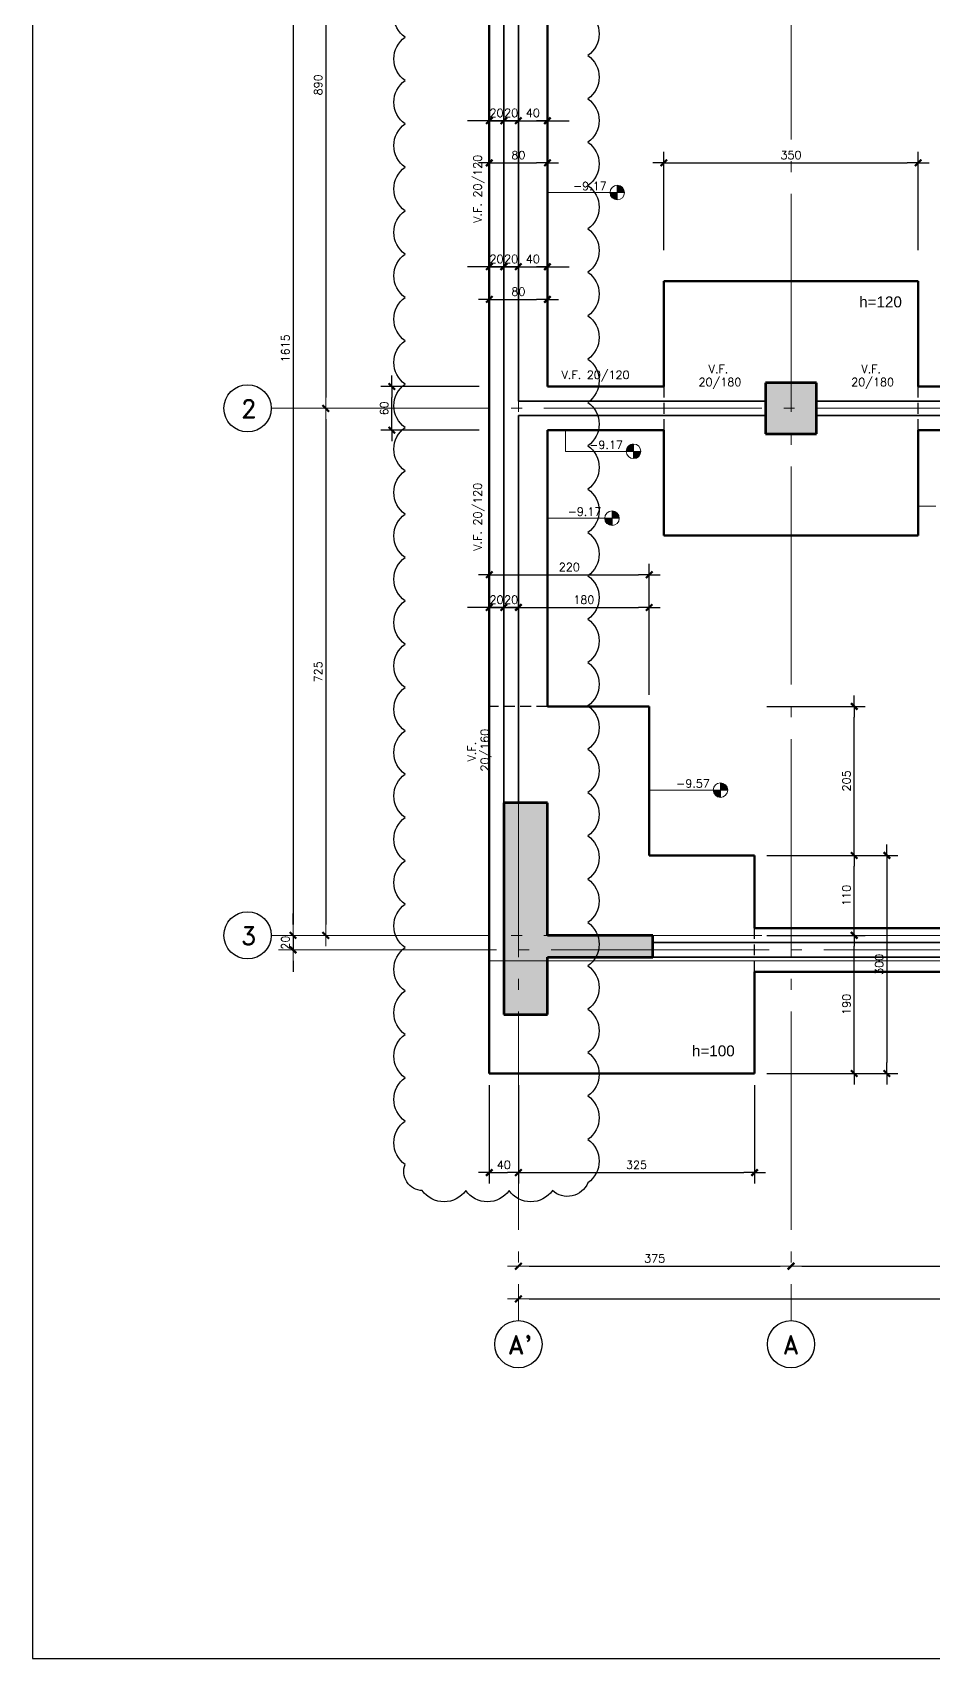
# Model space of a CAD drawing. Extents: x -58 to 5689, y 67 to 4123.
# Drawn here: x -58 to 1180, y 68 to 2305 of the extents above; entities that cross this region are included whole.
import ezdxf

# ---------------------------------------------------------------- set-up
doc = ezdxf.new("R2010")
doc.units = 0
doc.header["$LTSCALE"] = 30
doc.header["$MEASUREMENT"] = 0
doc.linetypes.add('DASHED', pattern=[0.75, 0.5, -0.25])
doc.linetypes.add('EJES', pattern=[12.5, 10, -1, 0.5, -1])
doc.layers.get('0').update_dxf_attribs({"linetype": 'CONTINUOUS'})
for name, color, linetype in [('RLA-FORMATO', 7, 'CONTINUOUS'), ('RLE-COTAS1', 2, 'CONTINUOUS'), ('RLE-REVISION 0', 1, 'CONTINUOUS'), ('RLE-SEGMENTOS1', 2, 'DASHED')]:
    doc.layers.add(name, color=color, linetype=linetype)
for name, color, linetype, lineweight in [('RLE-COTAS', 2, 'CONTINUOUS', 9), ('RLE-EJE', 3, 'CONTINUOUS', 25), ('RLE-EJES', 1, 'EJES', 15), ('RLE-FUNDACION', 210, 'CONTINUOUS', 25), ('RLE-LOSA', 90, 'CONTINUOUS', 15), ('RLE-MURO', 170, 'CONTINUOUS', 25), ('RLE-NIVELES', 3, 'CONTINUOUS', 9), ('RLE-PILAR', 5, 'CONTINUOUS', 25), ('RLE-SOLID', 252, 'CONTINUOUS', 15), ('RLE-TEXTO-1', 9, 'CONTINUOUS', 9), ('RLE-VIGA', 3, 'CONTINUOUS', 15)]:
    doc.layers.add(name, color=color, linetype=linetype, lineweight=lineweight)
doc.styles.add('Arial_3', font='arial.ttf', dxfattribs={"height": 15})
doc.styles.add('ROMAND', font='romand', dxfattribs={"height": 31.5})
doc.styles.add('ROMANS', font='romans.shx', dxfattribs={"height": 11.25})
doc.dimstyles.new('ING-50', dxfattribs={"dimscale": 50, "dimtxt": 0.27, "dimasz": 0.3, "dimexe": 0, "dimexo": 0, "dimgap": 0.1, "dimtad": 1, "dimdec": 1, "dimzin": 12, "dimdsep": 46, "dimtxsty": 'ROMANS', "dimblk": 'TICK1', "dimblk1": 'TICK1', "dimblk2": 'TICK1', "dimcen": 0.09, "dimclrd": 2, "dimclre": 1, "dimclrt": 3, "dimadec": 0, "dimazin": 0, "dimtfac": 1, "dimtdec": 0, "dimtix": 1, "dimtmove": 2, "dimatfit": 3, "dimldrblk": 'TICK1', "dimfxl": 0, "dimfxlon": 1, "dimtolj": 1, "dimtzin": 0, "dimarcsym": 0})

# ---------------------------------------------------------------- blocks, each defined once
blk = doc.blocks.new('TICK1')
at = {"color": 2}
for points in [[(0, 0), (-1, 0)], [(0, 0), (1, 0)]]:
    blk.add_lwpolyline(points, dxfattribs=at)
at = {"color": 2, "const_width": 0.2}
blk.add_lwpolyline([(-0.3, -0.3), (0.3, 0.3)], dxfattribs=at)
blk = doc.blocks.new('*D57')
at = {"layer": 'RLE-COTAS', "color": 2, "lineweight": -2, "transparency": 16777216}
blk.add_line((625.2, 562.8), (3742.7, 562.8), dxfattribs=at)
at = {"layer": 'RLE-COTAS', "color": 2, "lineweight": -2, "transparency": 16777216, "xscale": 15, "yscale": 15, "zscale": 15, "rotation": 180}
blk.add_blockref('TICK1', (610.2, 562.8), dxfattribs=at)
at = {"layer": 'RLE-COTAS', "color": 2, "lineweight": -2, "transparency": 16777216, "xscale": 15, "yscale": 15, "zscale": 15}
blk.add_blockref('TICK1', (3757.7, 562.8), dxfattribs=at)
at = {"layer": 'RLE-COTAS', "color": 3, "transparency": 16777216, "insert": (2183.9, 573.4), "char_height": 11.25, "width": 61.027, "attachment_point": 5, "style": 'ROMANS'}
blk.add_mtext('\\A1;3147.5', dxfattribs=at)
blk = doc.blocks.new('*D59')
at = {"layer": 'RLE-COTAS', "color": 2, "lineweight": -2, "transparency": 16777216}
blk.add_line((300.3, 2662.9), (300.3, 1077.9), dxfattribs=at)
at = {"layer": 'RLE-COTAS', "color": 2, "lineweight": -2, "transparency": 16777216, "xscale": 15, "yscale": 15, "zscale": 15}
for p, rotation in [((300.3, 2677.9), 90), ((300.3, 1062.9), 270)]:
    blk.add_blockref('TICK1', p, dxfattribs=dict(at, rotation=rotation))
at = {"layer": 'RLE-COTAS', "color": 3, "transparency": 16777216, "insert": (289.7, 1870.4), "char_height": 11.25, "width": 44.301, "attachment_point": 5, "rotation": 90, "style": 'ROMANS'}
blk.add_mtext('\\A1;1615', dxfattribs=at)
blk = doc.blocks.new('*D60')
at = {"layer": 'RLE-COTAS', "color": 2, "lineweight": -2, "transparency": 16777216}
for p, q in [((300.3, 1077.9), (300.3, 1092.9)), ((300.3, 1062.9), (300.3, 1042.9)), ((300.3, 1027.9), (300.3, 1012.9))]:
    blk.add_line(p, q, dxfattribs=at)
at = {"layer": 'RLE-COTAS', "color": 2, "lineweight": -2, "transparency": 16777216, "xscale": 15, "yscale": 15, "zscale": 15}
for p, rotation in [((300.3, 1062.9), 270), ((300.3, 1042.9), 90)]:
    blk.add_blockref('TICK1', p, dxfattribs=dict(at, rotation=rotation))
at = {"layer": 'RLE-COTAS', "color": 3, "transparency": 16777216, "insert": (289.7, 1052.9), "char_height": 11.25, "width": 22.151, "attachment_point": 5, "rotation": 90, "style": 'ROMANS'}
blk.add_mtext('\\A1;20', dxfattribs=at)
blk = doc.blocks.new('*D61')
at = {"layer": 'RLE-COTAS', "color": 2, "lineweight": -2, "transparency": 16777216}
blk.add_line((345.3, 2662.9), (345.3, 1802.9), dxfattribs=at)
at = {"layer": 'RLE-COTAS', "color": 2, "lineweight": -2, "transparency": 16777216, "xscale": 15, "yscale": 15, "zscale": 15}
for p, rotation in [((345.3, 2677.9), 90), ((345.3, 1787.9), 270)]:
    blk.add_blockref('TICK1', p, dxfattribs=dict(at, rotation=rotation))
at = {"layer": 'RLE-COTAS', "color": 3, "transparency": 16777216, "insert": (334.7, 2232.9), "char_height": 11.25, "width": 33.226, "attachment_point": 5, "rotation": 90, "style": 'ROMANS'}
blk.add_mtext('\\A1;890', dxfattribs=at)
blk = doc.blocks.new('*D62')
at = {"layer": 'RLE-COTAS', "color": 2, "lineweight": -2, "transparency": 16777216}
blk.add_line((345.3, 1772.9), (345.3, 1077.9), dxfattribs=at)
at = {"layer": 'RLE-COTAS', "color": 2, "lineweight": -2, "transparency": 16777216, "xscale": 15, "yscale": 15, "zscale": 15}
for p, rotation in [((345.3, 1787.9), 90), ((345.3, 1062.9), 270)]:
    blk.add_blockref('TICK1', p, dxfattribs=dict(at, rotation=rotation))
at = {"layer": 'RLE-COTAS', "color": 3, "transparency": 16777216, "insert": (334.7, 1425.4), "char_height": 11.25, "width": 33.226, "attachment_point": 5, "rotation": 90, "style": 'ROMANS'}
blk.add_mtext('\\A1;725', dxfattribs=at)
blk = doc.blocks.new('*D72')
at = {"layer": 'RLE-COTAS', "color": 2, "lineweight": -2, "transparency": 16777216}
blk.add_line((625.2, 607.8), (970.2, 607.8), dxfattribs=at)
at = {"layer": 'RLE-COTAS', "color": 2, "lineweight": -2, "transparency": 16777216, "xscale": 15, "yscale": 15, "zscale": 15, "rotation": 180}
blk.add_blockref('TICK1', (610.2, 607.8), dxfattribs=at)
at = {"layer": 'RLE-COTAS', "color": 2, "lineweight": -2, "transparency": 16777216, "xscale": 15, "yscale": 15, "zscale": 15}
blk.add_blockref('TICK1', (985.2, 607.8), dxfattribs=at)
at = {"layer": 'RLE-COTAS', "color": 3, "transparency": 16777216, "insert": (797.7, 618.4), "char_height": 11.25, "width": 33.226, "attachment_point": 5, "style": 'ROMANS'}
blk.add_mtext('\\A1;375', dxfattribs=at)
blk = doc.blocks.new('*D73')
at = {"layer": 'RLE-COTAS', "color": 2, "lineweight": -2, "transparency": 16777216}
blk.add_line((1000.2, 607.8), (1720.2, 607.8), dxfattribs=at)
at = {"layer": 'RLE-COTAS', "color": 2, "lineweight": -2, "transparency": 16777216, "xscale": 15, "yscale": 15, "zscale": 15, "rotation": 180}
blk.add_blockref('TICK1', (985.2, 607.8), dxfattribs=at)
at = {"layer": 'RLE-COTAS', "color": 2, "lineweight": -2, "transparency": 16777216, "xscale": 15, "yscale": 15, "zscale": 15}
blk.add_blockref('TICK1', (1735.2, 607.8), dxfattribs=at)
at = {"layer": 'RLE-COTAS', "color": 3, "transparency": 16777216, "insert": (1360.2, 618.4), "char_height": 11.25, "width": 33.226, "attachment_point": 5, "style": 'ROMANS'}
blk.add_mtext('\\A1;750', dxfattribs=at)
blk = doc.blocks.new('*D79')
at = {"layer": 'RLE-COTAS1', "color": 1, "lineweight": -2, "transparency": 16777216}
for p, q in [((810.2, 2005.6), (810.2, 2140.6)), ((1160.2, 2005.6), (1160.2, 2140.6))]:
    blk.add_line(p, q, dxfattribs=at)
at = {"layer": 'RLE-COTAS1', "color": 2, "lineweight": -2, "transparency": 16777216}
blk.add_line((825.2, 2125.6), (1145.2, 2125.6), dxfattribs=at)
at = {"layer": 'RLE-COTAS1', "color": 2, "lineweight": -2, "transparency": 16777216, "xscale": 15, "yscale": 15, "zscale": 15, "rotation": 180}
blk.add_blockref('TICK1', (810.2, 2125.6), dxfattribs=at)
at = {"layer": 'RLE-COTAS1', "color": 2, "lineweight": -2, "transparency": 16777216, "xscale": 15, "yscale": 15, "zscale": 15}
blk.add_blockref('TICK1', (1160.2, 2125.6), dxfattribs=at)
at = {"layer": 'RLE-COTAS1', "color": 3, "transparency": 16777216, "insert": (985.2, 2136.3), "char_height": 11.25, "width": 34.61, "attachment_point": 5, "style": 'ROMANS'}
blk.add_mtext('\\A1;350', dxfattribs=at)
blk = doc.blocks.new('*D93')
at = {"layer": 'RLE-COTAS1', "color": 1, "lineweight": -2, "transparency": 16777216}
for p, q in [((590.2, 2238.6), (590.2, 2168.6)), ((610.2, 2238.6), (610.2, 2168.6))]:
    blk.add_line(p, q, dxfattribs=at)
at = {"layer": 'RLE-COTAS1', "color": 2, "lineweight": -2, "transparency": 16777216}
for p, q in [((575.2, 2183.6), (560.2, 2183.6)), ((590.2, 2183.6), (610.2, 2183.6)), ((625.2, 2183.6), (640.2, 2183.6))]:
    blk.add_line(p, q, dxfattribs=at)
at = {"layer": 'RLE-COTAS1', "color": 2, "lineweight": -2, "transparency": 16777216, "xscale": 15, "yscale": 15, "zscale": 15}
blk.add_blockref('TICK1', (590.2, 2183.6), dxfattribs=at)
at = {"layer": 'RLE-COTAS1', "color": 2, "lineweight": -2, "transparency": 16777216, "xscale": 15, "yscale": 15, "zscale": 15, "rotation": 180}
blk.add_blockref('TICK1', (610.2, 2183.6), dxfattribs=at)
at = {"layer": 'RLE-COTAS1', "color": 3, "transparency": 16777216, "insert": (600.2, 2194.3), "char_height": 11.25, "width": 22.151, "attachment_point": 5, "style": 'ROMANS'}
blk.add_mtext('\\A1;20', dxfattribs=at)
blk = doc.blocks.new('*D94')
at = {"layer": 'RLE-COTAS1', "color": 1, "lineweight": -2, "transparency": 16777216}
for p, q in [((610.2, 2238.6), (610.2, 2168.6)), ((650.2, 2238.6), (650.2, 2168.6))]:
    blk.add_line(p, q, dxfattribs=at)
at = {"layer": 'RLE-COTAS1', "color": 2, "lineweight": -2, "transparency": 16777216}
for p, q in [((595.2, 2183.6), (580.2, 2183.6)), ((610.2, 2183.6), (650.2, 2183.6)), ((665.2, 2183.6), (680.2, 2183.6))]:
    blk.add_line(p, q, dxfattribs=at)
at = {"layer": 'RLE-COTAS1', "color": 2, "lineweight": -2, "transparency": 16777216, "xscale": 15, "yscale": 15, "zscale": 15}
blk.add_blockref('TICK1', (610.2, 2183.6), dxfattribs=at)
at = {"layer": 'RLE-COTAS1', "color": 2, "lineweight": -2, "transparency": 16777216, "xscale": 15, "yscale": 15, "zscale": 15, "rotation": 180}
blk.add_blockref('TICK1', (650.2, 2183.6), dxfattribs=at)
at = {"layer": 'RLE-COTAS1', "color": 3, "transparency": 16777216, "insert": (630.2, 2194.3), "char_height": 11.25, "width": 22.151, "attachment_point": 5, "style": 'ROMANS'}
blk.add_mtext('\\A1;40', dxfattribs=at)
blk = doc.blocks.new('*D95')
at = {"layer": 'RLE-COTAS1', "color": 1, "lineweight": -2, "transparency": 16777216}
for p, q in [((570.2, 2180.6), (570.2, 2110.6)), ((650.2, 2180.6), (650.2, 2110.6))]:
    blk.add_line(p, q, dxfattribs=at)
at = {"layer": 'RLE-COTAS1', "color": 2, "lineweight": -2, "transparency": 16777216}
blk.add_line((585.2, 2125.6), (635.2, 2125.6), dxfattribs=at)
at = {"layer": 'RLE-COTAS1', "color": 2, "lineweight": -2, "transparency": 16777216, "xscale": 15, "yscale": 15, "zscale": 15, "rotation": 180}
blk.add_blockref('TICK1', (570.2, 2125.6), dxfattribs=at)
at = {"layer": 'RLE-COTAS1', "color": 2, "lineweight": -2, "transparency": 16777216, "xscale": 15, "yscale": 15, "zscale": 15}
blk.add_blockref('TICK1', (650.2, 2125.6), dxfattribs=at)
at = {"layer": 'RLE-COTAS1', "color": 3, "transparency": 16777216, "insert": (610.2, 2136.3), "char_height": 11.25, "width": 22.151, "attachment_point": 5, "style": 'ROMANS'}
blk.add_mtext('\\A1;80', dxfattribs=at)
blk = doc.blocks.new('*D8')
at = {"layer": 'RLE-COTAS1', "color": 1, "lineweight": -2, "transparency": 16777216}
for p, q in [((570.2, 856.6), (570.2, 721.6)), ((610.2, 856.6), (610.2, 721.6))]:
    blk.add_line(p, q, dxfattribs=at)
at = {"layer": 'RLE-COTAS1', "color": 2, "lineweight": -2, "transparency": 16777216}
blk.add_line((585.2, 736.6), (595.2, 736.6), dxfattribs=at)
at = {"layer": 'RLE-COTAS1', "color": 2, "lineweight": -2, "transparency": 16777216, "xscale": 15, "yscale": 15, "zscale": 15, "rotation": 180}
blk.add_blockref('TICK1', (570.2, 736.6), dxfattribs=at)
at = {"layer": 'RLE-COTAS1', "color": 2, "lineweight": -2, "transparency": 16777216, "xscale": 15, "yscale": 15, "zscale": 15}
blk.add_blockref('TICK1', (610.2, 736.6), dxfattribs=at)
at = {"layer": 'RLE-COTAS1', "color": 3, "transparency": 16777216, "insert": (590.2, 747.2), "char_height": 11.25, "width": 23.074, "attachment_point": 5, "style": 'ROMANS'}
blk.add_mtext('\\A1;40', dxfattribs=at)
blk = doc.blocks.new('*D9')
at = {"layer": 'RLE-COTAS1', "color": 1, "lineweight": -2, "transparency": 16777216}
for p, q in [((610.2, 856.6), (610.2, 721.6)), ((935.2, 856.6), (935.2, 721.6))]:
    blk.add_line(p, q, dxfattribs=at)
at = {"layer": 'RLE-COTAS1', "color": 2, "lineweight": -2, "transparency": 16777216}
blk.add_line((625.2, 736.6), (920.2, 736.6), dxfattribs=at)
at = {"layer": 'RLE-COTAS1', "color": 2, "lineweight": -2, "transparency": 16777216, "xscale": 15, "yscale": 15, "zscale": 15, "rotation": 180}
blk.add_blockref('TICK1', (610.2, 736.6), dxfattribs=at)
at = {"layer": 'RLE-COTAS1', "color": 2, "lineweight": -2, "transparency": 16777216, "xscale": 15, "yscale": 15, "zscale": 15}
blk.add_blockref('TICK1', (935.2, 736.6), dxfattribs=at)
at = {"layer": 'RLE-COTAS1', "color": 3, "transparency": 16777216, "insert": (772.7, 747.2), "char_height": 11.25, "width": 34.61, "attachment_point": 5, "style": 'ROMANS'}
blk.add_mtext('\\A1;325', dxfattribs=at)
blk = doc.blocks.new('*D10')
at = {"layer": 'RLE-COTAS1', "color": 1, "lineweight": -2, "transparency": 16777216}
for p, q in [((952.1, 1062.9), (1087.1, 1062.9)), ((952.1, 872.9), (1087.1, 872.9))]:
    blk.add_line(p, q, dxfattribs=at)
at = {"layer": 'RLE-COTAS1', "color": 2, "lineweight": -2, "transparency": 16777216}
blk.add_line((1072.1, 887.9), (1072.1, 1047.9), dxfattribs=at)
at = {"layer": 'RLE-COTAS1', "color": 2, "lineweight": -2, "transparency": 16777216, "xscale": 15, "yscale": 15, "zscale": 15}
for p, rotation in [((1072.1, 1062.9), 90), ((1072.1, 872.9), 270)]:
    blk.add_blockref('TICK1', p, dxfattribs=dict(at, rotation=rotation))
at = {"layer": 'RLE-COTAS1', "color": 3, "transparency": 16777216, "insert": (1061.5, 967.9), "char_height": 11.25, "width": 34.61, "attachment_point": 5, "rotation": 90, "style": 'ROMANS'}
blk.add_mtext('\\A1;190', dxfattribs=at)
blk = doc.blocks.new('*D11')
at = {"layer": 'RLE-COTAS1', "color": 1, "lineweight": -2, "transparency": 16777216}
for p, q in [((952.1, 1172.9), (1087.1, 1172.9)), ((952.1, 1062.9), (1087.1, 1062.9))]:
    blk.add_line(p, q, dxfattribs=at)
at = {"layer": 'RLE-COTAS1', "color": 2, "lineweight": -2, "transparency": 16777216}
blk.add_line((1072.1, 1077.9), (1072.1, 1157.9), dxfattribs=at)
at = {"layer": 'RLE-COTAS1', "color": 2, "lineweight": -2, "transparency": 16777216, "xscale": 15, "yscale": 15, "zscale": 15}
for p, rotation in [((1072.1, 1172.9), 90), ((1072.1, 1062.9), 270)]:
    blk.add_blockref('TICK1', p, dxfattribs=dict(at, rotation=rotation))
at = {"layer": 'RLE-COTAS1', "color": 3, "transparency": 16777216, "insert": (1061.5, 1117.9), "char_height": 11.25, "width": 34.61, "attachment_point": 5, "rotation": 90, "style": 'ROMANS'}
blk.add_mtext('\\A1;110', dxfattribs=at)
blk = doc.blocks.new('*D12')
at = {"layer": 'RLE-COTAS1', "color": 1, "lineweight": -2, "transparency": 16777216}
for p, q in [((952.1, 1377.9), (1087.1, 1377.9)), ((952.1, 1172.9), (1087.1, 1172.9))]:
    blk.add_line(p, q, dxfattribs=at)
at = {"layer": 'RLE-COTAS1', "color": 2, "lineweight": -2, "transparency": 16777216}
blk.add_line((1072.1, 1187.9), (1072.1, 1362.9), dxfattribs=at)
at = {"layer": 'RLE-COTAS1', "color": 2, "lineweight": -2, "transparency": 16777216, "xscale": 15, "yscale": 15, "zscale": 15}
for p, rotation in [((1072.1, 1377.9), 90), ((1072.1, 1172.9), 270)]:
    blk.add_blockref('TICK1', p, dxfattribs=dict(at, rotation=rotation))
at = {"layer": 'RLE-COTAS1', "color": 3, "transparency": 16777216, "insert": (1061.5, 1275.4), "char_height": 11.25, "width": 34.61, "attachment_point": 5, "rotation": 90, "style": 'ROMANS'}
blk.add_mtext('\\A1;205', dxfattribs=at)
blk = doc.blocks.new('*D13')
at = {"layer": 'RLE-COTAS1', "color": 1, "lineweight": -2, "transparency": 16777216}
for p, q in [((997.1, 1172.9), (1132.1, 1172.9)), ((997.1, 872.9), (1132.1, 872.9))]:
    blk.add_line(p, q, dxfattribs=at)
at = {"layer": 'RLE-COTAS1', "color": 2, "lineweight": -2, "transparency": 16777216}
blk.add_line((1117.1, 1157.9), (1117.1, 887.9), dxfattribs=at)
at = {"layer": 'RLE-COTAS1', "color": 2, "lineweight": -2, "transparency": 16777216, "xscale": 15, "yscale": 15, "zscale": 15}
for p, rotation in [((1117.1, 1172.9), 90), ((1117.1, 872.9), 270)]:
    blk.add_blockref('TICK1', p, dxfattribs=dict(at, rotation=rotation))
at = {"layer": 'RLE-COTAS1', "color": 3, "transparency": 16777216, "insert": (1106.5, 1022.9), "char_height": 11.25, "width": 34.61, "attachment_point": 5, "rotation": 90, "style": 'ROMANS'}
blk.add_mtext('\\A1;300', dxfattribs=at)
blk = doc.blocks.new('*D14')
at = {"layer": 'RLE-COTAS1', "color": 1, "lineweight": -2, "transparency": 16777216}
for p, q in [((610.2, 1634), (610.2, 1499)), ((590.2, 1394), (590.2, 1529))]:
    blk.add_line(p, q, dxfattribs=at)
at = {"layer": 'RLE-COTAS1', "color": 2, "lineweight": -2, "transparency": 16777216}
for p, q in [((575.2, 1514), (560.2, 1514)), ((590.2, 1514), (610.2, 1514)), ((625.2, 1514), (640.2, 1514))]:
    blk.add_line(p, q, dxfattribs=at)
at = {"layer": 'RLE-COTAS1', "color": 2, "lineweight": -2, "transparency": 16777216, "xscale": 15, "yscale": 15, "zscale": 15}
blk.add_blockref('TICK1', (590.2, 1514), dxfattribs=at)
at = {"layer": 'RLE-COTAS1', "color": 2, "lineweight": -2, "transparency": 16777216, "xscale": 15, "yscale": 15, "zscale": 15, "rotation": 180}
blk.add_blockref('TICK1', (610.2, 1514), dxfattribs=at)
at = {"layer": 'RLE-COTAS1', "color": 3, "transparency": 16777216, "insert": (600.2, 1524.6), "char_height": 11.25, "width": 23.074, "attachment_point": 5, "style": 'ROMANS'}
blk.add_mtext('\\A1;20', dxfattribs=at)
blk = doc.blocks.new('*D15')
at = {"layer": 'RLE-COTAS1', "color": 1, "lineweight": -2, "transparency": 16777216}
for p, q in [((610.2, 1634), (610.2, 1499)), ((790.2, 1394), (790.2, 1529))]:
    blk.add_line(p, q, dxfattribs=at)
at = {"layer": 'RLE-COTAS1', "color": 2, "lineweight": -2, "transparency": 16777216}
blk.add_line((625.2, 1514), (775.2, 1514), dxfattribs=at)
at = {"layer": 'RLE-COTAS1', "color": 2, "lineweight": -2, "transparency": 16777216, "xscale": 15, "yscale": 15, "zscale": 15, "rotation": 180}
blk.add_blockref('TICK1', (610.2, 1514), dxfattribs=at)
at = {"layer": 'RLE-COTAS1', "color": 2, "lineweight": -2, "transparency": 16777216, "xscale": 15, "yscale": 15, "zscale": 15}
blk.add_blockref('TICK1', (790.2, 1514), dxfattribs=at)
at = {"layer": 'RLE-COTAS1', "color": 3, "transparency": 16777216, "insert": (700.2, 1524.6), "char_height": 11.25, "width": 34.61, "attachment_point": 5, "style": 'ROMANS'}
blk.add_mtext('\\A1;180', dxfattribs=at)
blk = doc.blocks.new('*D16')
at = {"layer": 'RLE-COTAS1', "color": 1, "lineweight": -2, "transparency": 16777216}
for p, q in [((570.2, 1439), (570.2, 1574)), ((790.2, 1439), (790.2, 1574))]:
    blk.add_line(p, q, dxfattribs=at)
at = {"layer": 'RLE-COTAS1', "color": 2, "lineweight": -2, "transparency": 16777216}
blk.add_line((585.2, 1559), (775.2, 1559), dxfattribs=at)
at = {"layer": 'RLE-COTAS1', "color": 2, "lineweight": -2, "transparency": 16777216, "xscale": 15, "yscale": 15, "zscale": 15, "rotation": 180}
blk.add_blockref('TICK1', (570.2, 1559), dxfattribs=at)
at = {"layer": 'RLE-COTAS1', "color": 2, "lineweight": -2, "transparency": 16777216, "xscale": 15, "yscale": 15, "zscale": 15}
blk.add_blockref('TICK1', (790.2, 1559), dxfattribs=at)
at = {"layer": 'RLE-COTAS1', "color": 3, "transparency": 16777216, "insert": (680.2, 1569.6), "char_height": 11.25, "width": 34.61, "attachment_point": 5, "style": 'ROMANS'}
blk.add_mtext('\\A1;220', dxfattribs=at)
blk = doc.blocks.new('*D17')
at = {"layer": 'RLE-COTAS1', "color": 1, "lineweight": -2, "transparency": 16777216}
for p, q in [((556.2, 1817.9), (421.2, 1817.9)), ((556.2, 1757.9), (421.2, 1757.9))]:
    blk.add_line(p, q, dxfattribs=at)
at = {"layer": 'RLE-COTAS1', "color": 2, "lineweight": -2, "transparency": 16777216}
blk.add_line((436.2, 1772.9), (436.2, 1802.9), dxfattribs=at)
at = {"layer": 'RLE-COTAS1', "color": 2, "lineweight": -2, "transparency": 16777216, "xscale": 15, "yscale": 15, "zscale": 15}
for p, rotation in [((436.2, 1817.9), 90), ((436.2, 1757.9), 270)]:
    blk.add_blockref('TICK1', p, dxfattribs=dict(at, rotation=rotation))
at = {"layer": 'RLE-COTAS1', "color": 3, "transparency": 16777216, "insert": (425.6, 1787.9), "char_height": 11.25, "width": 23.074, "attachment_point": 5, "rotation": 90, "style": 'ROMANS'}
blk.add_mtext('\\A1;60', dxfattribs=at)
blk = doc.blocks.new('*D44')
at = {"layer": 'RLE-COTAS1', "color": 1, "lineweight": -2, "transparency": 16777216}
for p, q in [((590.2, 2102.8), (590.2, 1967.8)), ((610.2, 2102.8), (610.2, 1967.8))]:
    blk.add_line(p, q, dxfattribs=at)
at = {"layer": 'RLE-COTAS1', "color": 2, "lineweight": -2, "transparency": 16777216}
for p, q in [((575.2, 1982.8), (560.2, 1982.8)), ((590.2, 1982.8), (610.2, 1982.8)), ((625.2, 1982.8), (640.2, 1982.8))]:
    blk.add_line(p, q, dxfattribs=at)
at = {"layer": 'RLE-COTAS1', "color": 2, "lineweight": -2, "transparency": 16777216, "xscale": 15, "yscale": 15, "zscale": 15}
blk.add_blockref('TICK1', (590.2, 1982.8), dxfattribs=at)
at = {"layer": 'RLE-COTAS1', "color": 2, "lineweight": -2, "transparency": 16777216, "xscale": 15, "yscale": 15, "zscale": 15, "rotation": 180}
blk.add_blockref('TICK1', (610.2, 1982.8), dxfattribs=at)
at = {"layer": 'RLE-COTAS1', "color": 3, "transparency": 16777216, "insert": (600.2, 1993.4), "char_height": 11.25, "width": 23.074, "attachment_point": 5, "style": 'ROMANS'}
blk.add_mtext('\\A1;20', dxfattribs=at)
blk = doc.blocks.new('*D45')
at = {"layer": 'RLE-COTAS1', "color": 1, "lineweight": -2, "transparency": 16777216}
for p, q in [((610.2, 2102.8), (610.2, 1967.8)), ((650.2, 1862.8), (650.2, 1997.8))]:
    blk.add_line(p, q, dxfattribs=at)
at = {"layer": 'RLE-COTAS1', "color": 2, "lineweight": -2, "transparency": 16777216}
for p, q in [((595.2, 1982.8), (580.2, 1982.8)), ((610.2, 1982.8), (650.2, 1982.8)), ((665.2, 1982.8), (680.2, 1982.8))]:
    blk.add_line(p, q, dxfattribs=at)
at = {"layer": 'RLE-COTAS1', "color": 2, "lineweight": -2, "transparency": 16777216, "xscale": 15, "yscale": 15, "zscale": 15}
blk.add_blockref('TICK1', (610.2, 1982.8), dxfattribs=at)
at = {"layer": 'RLE-COTAS1', "color": 2, "lineweight": -2, "transparency": 16777216, "xscale": 15, "yscale": 15, "zscale": 15, "rotation": 180}
blk.add_blockref('TICK1', (650.2, 1982.8), dxfattribs=at)
at = {"layer": 'RLE-COTAS1', "color": 3, "transparency": 16777216, "insert": (630.2, 1993.4), "char_height": 11.25, "width": 23.074, "attachment_point": 5, "style": 'ROMANS'}
blk.add_mtext('\\A1;40', dxfattribs=at)
blk = doc.blocks.new('*D46')
at = {"layer": 'RLE-COTAS1', "color": 1, "lineweight": -2, "transparency": 16777216}
for p, q in [((570.2, 2057.8), (570.2, 1922.8)), ((650.2, 2057.8), (650.2, 1922.8))]:
    blk.add_line(p, q, dxfattribs=at)
at = {"layer": 'RLE-COTAS1', "color": 2, "lineweight": -2, "transparency": 16777216}
blk.add_line((585.2, 1937.8), (635.2, 1937.8), dxfattribs=at)
at = {"layer": 'RLE-COTAS1', "color": 2, "lineweight": -2, "transparency": 16777216, "xscale": 15, "yscale": 15, "zscale": 15, "rotation": 180}
blk.add_blockref('TICK1', (570.2, 1937.8), dxfattribs=at)
at = {"layer": 'RLE-COTAS1', "color": 2, "lineweight": -2, "transparency": 16777216, "xscale": 15, "yscale": 15, "zscale": 15}
blk.add_blockref('TICK1', (650.2, 1937.8), dxfattribs=at)
at = {"layer": 'RLE-COTAS1', "color": 3, "transparency": 16777216, "insert": (610.2, 1948.4), "char_height": 11.25, "width": 23.074, "attachment_point": 5, "style": 'ROMANS'}
blk.add_mtext('\\A1;80', dxfattribs=at)
blk = doc.blocks.new('Spot Elevations - RLE - Target Filled-1315085-Fundaciones')
at = {"layer": 'RLE-NIVELES'}
h = blk.add_hatch(color=1, dxfattribs=at)
edge = h.paths.add_edge_path()
edge.add_line((-0.2, 0), (-0.4, 0))
edge.add_arc((-0.2, 0), 0.2, 90, 180, ccw=False)
edge.add_line((-0.2, 0.2), (-0.2, 0))
h = blk.add_hatch(color=1, dxfattribs=at)
edge = h.paths.add_edge_path()
edge.add_line((-0.2, 0), (0, 0))
edge.add_arc((-0.2, 0), 0.2, 270, 360, ccw=False)
edge.add_line((-0.2, -0.2), (-0.2, 0))
for p, q in [((-0.4, 0), (-0.2, 0)), ((-0.2, 0), (-0.2, 0.2)), ((-0.2, 0), (-0.2, -0.2)), ((0, 0), (-0.2, 0))]:
    blk.add_line(p, q, dxfattribs=at)
blk.add_circle((-0.2, 0), 0.2, dxfattribs=at)
for start, end in [(90, 180), (270, 0)]:
    blk.add_arc((-0.2, 0), 0.2, start, end, dxfattribs=at)
blk = doc.blocks.new('*D121')
at = {"layer": 'RLE-COTAS1', "color": 1, "lineweight": -2, "transparency": 16777216}
for p, q in [((590.2, 1634), (590.2, 1499)), ((570.2, 1394), (570.2, 1529))]:
    blk.add_line(p, q, dxfattribs=at)
at = {"layer": 'RLE-COTAS1', "color": 2, "lineweight": -2, "transparency": 16777216}
for p, q in [((555.2, 1514), (540.2, 1514)), ((570.2, 1514), (590.2, 1514)), ((605.2, 1514), (620.2, 1514))]:
    blk.add_line(p, q, dxfattribs=at)
at = {"layer": 'RLE-COTAS1', "color": 2, "lineweight": -2, "transparency": 16777216, "xscale": 15, "yscale": 15, "zscale": 15}
blk.add_blockref('TICK1', (570.2, 1514), dxfattribs=at)
at = {"layer": 'RLE-COTAS1', "color": 2, "lineweight": -2, "transparency": 16777216, "xscale": 15, "yscale": 15, "zscale": 15, "rotation": 180}
blk.add_blockref('TICK1', (590.2, 1514), dxfattribs=at)
at = {"layer": 'RLE-COTAS1', "color": 3, "transparency": 16777216, "insert": (580.2, 1524.6), "char_height": 11.25, "width": 23.074, "attachment_point": 5, "style": 'ROMANS'}
blk.add_mtext('\\A1;20', dxfattribs=at)
blk = doc.blocks.new('*D122')
at = {"layer": 'RLE-COTAS1', "color": 1, "lineweight": -2, "transparency": 16777216}
for p, q in [((570.2, 2238.6), (570.2, 2168.6)), ((590.2, 2238.6), (590.2, 2168.6))]:
    blk.add_line(p, q, dxfattribs=at)
at = {"layer": 'RLE-COTAS1', "color": 2, "lineweight": -2, "transparency": 16777216}
for p, q in [((555.2, 2183.6), (540.2, 2183.6)), ((570.2, 2183.6), (590.2, 2183.6)), ((605.2, 2183.6), (620.2, 2183.6))]:
    blk.add_line(p, q, dxfattribs=at)
at = {"layer": 'RLE-COTAS1', "color": 2, "lineweight": -2, "transparency": 16777216, "xscale": 15, "yscale": 15, "zscale": 15}
blk.add_blockref('TICK1', (570.2, 2183.6), dxfattribs=at)
at = {"layer": 'RLE-COTAS1', "color": 2, "lineweight": -2, "transparency": 16777216, "xscale": 15, "yscale": 15, "zscale": 15, "rotation": 180}
blk.add_blockref('TICK1', (590.2, 2183.6), dxfattribs=at)
at = {"layer": 'RLE-COTAS1', "color": 3, "transparency": 16777216, "insert": (580.2, 2194.3), "char_height": 11.25, "width": 22.151, "attachment_point": 5, "style": 'ROMANS'}
blk.add_mtext('\\A1;20', dxfattribs=at)
blk = doc.blocks.new('*D123')
at = {"layer": 'RLE-COTAS1', "color": 1, "lineweight": -2, "transparency": 16777216}
for p, q in [((570.2, 2102.8), (570.2, 1967.8)), ((590.2, 2102.8), (590.2, 1967.8))]:
    blk.add_line(p, q, dxfattribs=at)
at = {"layer": 'RLE-COTAS1', "color": 2, "lineweight": -2, "transparency": 16777216}
for p, q in [((555.2, 1982.8), (540.2, 1982.8)), ((570.2, 1982.8), (590.2, 1982.8)), ((605.2, 1982.8), (620.2, 1982.8))]:
    blk.add_line(p, q, dxfattribs=at)
at = {"layer": 'RLE-COTAS1', "color": 2, "lineweight": -2, "transparency": 16777216, "xscale": 15, "yscale": 15, "zscale": 15}
blk.add_blockref('TICK1', (570.2, 1982.8), dxfattribs=at)
at = {"layer": 'RLE-COTAS1', "color": 2, "lineweight": -2, "transparency": 16777216, "xscale": 15, "yscale": 15, "zscale": 15, "rotation": 180}
blk.add_blockref('TICK1', (590.2, 1982.8), dxfattribs=at)
at = {"layer": 'RLE-COTAS1', "color": 3, "transparency": 16777216, "insert": (580.2, 1993.4), "char_height": 11.25, "width": 23.074, "attachment_point": 5, "style": 'ROMANS'}
blk.add_mtext('\\A1;20', dxfattribs=at)

msp = doc.modelspace()

# ---------------------------------------------------------------- hatches: boundary and pattern name
at = {"layer": 'RLE-SOLID'}
msp.add_hatch(color=256, dxfattribs=at).paths.add_polyline_path([(1020.199, 1752.933), (1020.199, 1822.933), (950.199, 1822.933), (950.199, 1752.933)])
at = {"layer": 'RLE-SOLID', "lineweight": 25}
for points in [[(590.199, 953.933), (650.199, 953.933), (650.199, 1245.433), (590.199, 1245.433), (590.199, 1098.985)], [(795.199, 1032.933), (795.199, 1062.933), (650.199, 1062.933), (650.199, 1032.933)]]:
    msp.add_hatch(color=256, dxfattribs=at).paths.add_polyline_path(points)

# ---------------------------------------------------------------- linework, layer by layer
at = {"layer": 'RLA-FORMATO', "color": 6, "linetype": 'Continuous'}
msp.add_lwpolyline([(-58.1, 4123.098), (-58.1, 68.098), (5686.9, 68.098), (5686.9, 4123.098)], close=True, dxfattribs=at)
at = {"layer": 'RLE-EJE'}
for centre in [(237.699, 1787.933), (237.699, 1062.933), (610.199, 500.433), (985.199, 500.433)]:
    msp.add_circle(centre, 32.5, dxfattribs=at)
at = {"layer": 'RLE-EJES', "linetype": 'EJES', "lineweight": 9}
for p, q in [((610.199, 3207.933), (610.199, 532.933)), ((985.199, 3207.933), (985.199, 532.933)), ((270.199, 1787.933), (4370.199, 1787.933)), ((270.199, 1062.933), (4370.199, 1062.933))]:
    msp.add_line(p, q, dxfattribs=at)
at = {"layer": 'RLE-EJES', "linetype": 'EJES'}
msp.add_line((280.199, 1042.933), (4350.199, 1042.933), dxfattribs=at)
at = {"layer": 'RLE-FUNDACION', "lineweight": 50}
for p, q in [((570.199, 2792.933), (570.199, 872.933)), ((650.199, 1817.933), (650.199, 2325.433)), ((1160.199, 1962.933), (810.199, 1962.933)), ((810.199, 1962.933), (810.199, 1817.933)), ((1160.199, 1817.933), (1160.199, 1962.933)), ((810.199, 1817.933), (650.199, 1817.933)), ((1560.199, 1817.933), (1160.199, 1817.933)), ((650.199, 1377.933), (650.199, 1757.933)), ((650.199, 1757.933), (810.199, 1757.933)), ((810.199, 1757.933), (810.199, 1612.933)), ((1160.199, 1612.933), (1160.199, 1757.933)), ((1160.199, 1757.933), (1560.199, 1757.933)), ((810.199, 1612.933), (1160.199, 1612.933)), ((790.199, 1377.933), (650.199, 1377.933)), ((790.199, 1172.933), (790.199, 1377.933)), ((935.199, 1172.933), (790.199, 1172.933)), ((935.199, 1072.933), (935.199, 1172.933)), ((1610.199, 1072.933), (935.199, 1072.933)), ((935.199, 872.933), (935.199, 1012.933)), ((935.199, 1012.933), (1610.199, 1012.933)), ((570.199, 872.933), (935.199, 872.933))]:
    msp.add_line(p, q, dxfattribs=at)
at = {"layer": 'RLE-LOSA'}
msp.add_line((570.199, 1027.933), (1700.199, 1027.933), dxfattribs=at)
at = {"layer": 'RLE-MURO', "lineweight": 70}
for p, q in [((650.199, 1245.433), (590.199, 1245.433)), ((590.199, 1245.433), (590.199, 953.933)), ((650.199, 1062.933), (650.199, 1245.433)), ((795.199, 1062.933), (650.199, 1062.933)), ((795.199, 1032.933), (795.199, 1062.933)), ((650.199, 1032.933), (795.199, 1032.933)), ((650.199, 953.933), (650.199, 1032.933)), ((590.199, 953.933), (650.199, 953.933))]:
    msp.add_line(p, q, dxfattribs=at)
at = {"layer": 'RLE-NIVELES'}
for p, q in [((650.199, 2084.729), (676.158, 2084.729)), ((676.158, 2084.729), (736.24, 2084.729)), ((674.862, 1757.933), (674.862, 1728.767)), ((674.862, 1728.767), (758.64, 1728.767)), ((650.199, 1636.783), (671.352, 1636.783)), ((671.352, 1636.783), (729.002, 1636.783)), ((1160.199, 1653.403), (1184.555, 1653.403)), ((790.199, 1262.726), (815.195, 1262.726)), ((815.195, 1262.726), (878.214, 1262.726))]:
    msp.add_line(p, q, dxfattribs=at)
at = {"layer": 'RLE-PILAR', "lineweight": 70}
for p, q in [((950.199, 1822.933), (950.199, 1752.933)), ((1020.199, 1822.933), (950.199, 1822.933)), ((1020.199, 1752.933), (1020.199, 1822.933)), ((950.199, 1777.933), (950.199, 1752.933)), ((1020.199, 1752.933), (1020.199, 1777.933)), ((950.199, 1752.933), (1020.199, 1752.933))]:
    msp.add_line(p, q, dxfattribs=at)
at = {"layer": 'RLE-REVISION 0'}
msp.add_lwpolyline([(705.807, 2332.879, -0.52056705), (705.807, 2273.24, -0.52056705), (705.807, 2213.601, -0.52056705), (705.807, 2153.963, -0.52056705), (705.807, 2094.324, -0.52056705), (705.807, 2034.685, -0.52056705), (705.807, 1975.046, -0.52056705), (705.807, 1915.408, -0.52056705), (705.807, 1855.769, -0.52056705), (705.807, 1796.13, -0.52056705), (705.807, 1736.491, -0.52056705), (705.807, 1676.852, -0.52056705), (705.807, 1617.214, -0.52056705), (705.807, 1557.575, -0.52056705), (705.807, 1497.936, -0.52056705), (705.807, 1438.297, -0.52056705), (705.807, 1378.659, -0.52056705), (705.807, 1319.02, -0.52056705), (705.807, 1259.381, -0.52056705), (705.807, 1199.742, -0.52056705), (705.807, 1140.103, -0.52056705), (705.807, 1080.465, -0.52056705), (705.807, 1020.826, -0.52056705), (705.807, 961.187, -0.52056705), (705.807, 901.548, -0.52056705), (705.807, 841.91, -0.52056705), (705.807, 782.271, -0.52056705), (705.807, 722.632, -0.52056705), (656.998, 711.802, -0.52056705), (597.359, 711.802, -0.52056705), (537.721, 711.802, -0.52056705), (478.082, 711.802, -0.52056705), (454.441, 747.8, -0.52056705), (454.441, 807.439, -0.52056705), (454.441, 867.078, -0.52056705), (454.441, 926.717, -0.52056705), (454.441, 986.356, -0.52056705), (454.441, 1045.994, -0.52056705), (454.441, 1105.633, -0.52056705), (454.441, 1165.272, -0.52056705), (454.441, 1224.911, -0.52056705), (454.441, 1284.549, -0.52056705), (454.441, 1344.188, -0.52056705), (454.441, 1403.827, -0.52056705), (454.441, 1463.466, -0.52056705), (454.441, 1523.105, -0.52056705), (454.441, 1582.743, -0.52056705), (454.441, 1642.382, -0.52056705), (454.441, 1702.021, -0.52056705), (454.441, 1761.66, -0.52056705), (454.441, 1821.298, -0.52056705), (454.441, 1880.937, -0.52056705), (454.441, 1940.576, -0.52056705), (454.441, 2000.215, -0.52056705), (454.441, 2059.853, -0.52056705), (454.441, 2119.492, -0.52056705), (454.441, 2179.131, -0.52056705), (454.441, 2238.77, -0.52056705), (454.441, 2298.409, -0.52056705), (454.441, 2358.047, -0.52056705)], format="xyb", dxfattribs=at)
at = {"layer": 'RLE-SEGMENTOS1', "lineweight": 25}
for p, q in [((810.199, 1817.933), (810.199, 1757.933)), ((1160.199, 1757.933), (1160.199, 1817.933)), ((650.199, 1377.933), (570.199, 1377.933)), ((935.199, 1012.933), (935.199, 1072.933))]:
    msp.add_line(p, q, dxfattribs=at)
at = {"layer": 'RLE-VIGA', "color": 80, "lineweight": 35}
for p, q in [((590.199, 1375.433), (590.199, 2325.433)), ((610.199, 2325.433), (610.199, 1797.933)), ((610.199, 1797.933), (810.199, 1797.933)), ((810.199, 1797.933), (950.199, 1797.933)), ((1020.199, 1797.933), (1160.199, 1797.933)), ((1160.199, 1797.933), (1565.199, 1797.933)), ((810.199, 1777.933), (610.199, 1777.933)), ((610.199, 1777.933), (610.199, 1375.433)), ((950.199, 1777.933), (810.199, 1777.933)), ((1160.199, 1777.933), (1020.199, 1777.933)), ((1565.199, 1777.933), (1160.199, 1777.933)), ((590.199, 1245.433), (590.199, 1375.433)), ((610.199, 1375.433), (610.199, 1245.433)), ((795.199, 1052.933), (935.199, 1052.933)), ((935.199, 1052.933), (1610.199, 1052.933)), ((935.199, 1032.933), (795.199, 1032.933)), ((1610.199, 1032.933), (935.199, 1032.933))]:
    msp.add_line(p, q, dxfattribs=at)

# ---------------------------------------------------------------- block references
at = {"layer": 'RLE-NIVELES', "extrusion": (0, 0, -1), "xscale": 49.99999999999998, "yscale": 49.99999999999998, "zscale": 49.99999999999998}
for p in [(-736.24, 2084.729), (-729.002, 1636.783), (-878.214, 1262.726)]:
    msp.add_blockref('Spot Elevations - RLE - Target Filled-1315085-Fundaciones', p, dxfattribs=at)
at = {"layer": 'RLE-NIVELES', "xscale": 49.99999999999998, "yscale": 49.99999999999998, "zscale": 49.99999999999998, "rotation": 180}
msp.add_blockref('Spot Elevations - RLE - Target Filled-1315085-Fundaciones', (758.64, 1728.767), dxfattribs=at)

# ---------------------------------------------------------------- texts
at = {"layer": 'RLE-EJE', "color": 5, "lineweight": 9, "char_height": 25, "width": 1, "attachment_point": 1, "style": 'ROMAND'}
for s, insert in [('2', (228.645, 1799.697)), ('3', (228.645, 1074.697)), ("A'", (596.48, 512.319)), ('A', (974.456, 512.319))]:
    msp.add_mtext(s, dxfattribs=dict(at, insert=insert))
at = {"layer": 'RLE-NIVELES', "char_height": 11.25, "width": 47.59471, "attachment_point": 5, "line_spacing_factor": 0.941778, "style": 'ROMANS'}
for s, insert in [('-9.17', (708.456, 2093.712)), ('-9.17', (730.856, 1737.75)), ('-9.17', (701.219, 1645.766)), ('-9.57', (850.43, 1271.709))]:
    msp.add_mtext(s, dxfattribs=dict(at, insert=insert))
at = {"layer": 'RLE-TEXTO-1', "char_height": 11.25, "attachment_point": 5, "rotation": 90, "style": 'ROMANS'}
for s, insert, width in [('V.F. 20/120', (555.994, 2089.904), 109.0295), ('V.F. 20/120', (555.994, 1638.768), 109.0295), ('20/160', (565.913, 1317.696), 64.135), ('V.F.', (546.069, 1315.653), 38.88184)]:
    msp.add_mtext(s, dxfattribs=dict(at, insert=insert, width=width))
at = {"layer": 'RLE-TEXTO-1'}
for s, insert, char_height, width, attachment_point, style in [('h=120', (1078.898, 1941.838), 15, 72.55272, 1, 'Arial_3'), ('V.F. 20/120', (716.384, 1832.138), 11.25, 109.0295, 5, 'ROMANS'), ('V.F.', (885.419, 1842.063), 11.25, 38.88184, 5, 'ROMANS'), ('V.F.', (1095.419, 1842.063), 11.25, 38.88184, 5, 'ROMANS'), ('20/180', (887.462, 1822.22), 11.25, 64.135, 5, 'ROMANS'), ('20/180', (1097.462, 1822.22), 11.25, 64.135, 5, 'ROMANS'), ('h=100', (848.955, 911.494), 15, 72.55272, 1, 'Arial_3')]:
    msp.add_mtext(s, dxfattribs=dict(at, insert=insert, char_height=char_height, width=width, attachment_point=attachment_point, style=style))

# ---------------------------------------------------------------- dimensions: what is measured, and where the dimension line sits
at = {"layer": 'RLE-COTAS'}
for base, p1, p2, picture, middle in [((300.291, 1062.933), (305.291, 2677.933), (305.291, 1062.933), '*D59', (289.666, 1870.433)), ((345.291, 1787.933), (350.291, 2677.933), (350.291, 1787.933), '*D61', (334.666, 2232.933)), ((345.291, 1062.933), (350.291, 1787.933), (350.291, 1062.933), '*D62', (334.666, 1425.433)), ((300.291, 1042.933), (305.291, 1062.933), (305.291, 1042.933), '*D60', (289.666, 1052.933))]:
    dim = msp.add_linear_dim(base=base, p1=p1, p2=p2, angle=90, dimstyle='ING-50', override={"dimexe": 0, "dimexo": 0, "dimdec": 1, "dimfxl": 0, "dimfxlon": 1}, dxfattribs=at)
    dim.commit()
    dim.dimension.update_dxf_attribs({"geometry": picture, "text_midpoint": middle})
for base, p1, p2, picture, middle in [((985.199, 607.767), (610.199, 612.767), (985.199, 612.767), '*D72', (797.699, 618.392)), ((1735.199, 607.767), (985.199, 612.767), (1735.199, 612.767), '*D73', (1360.199, 618.392)), ((3757.699, 562.767), (610.199, 567.767), (3757.699, 567.767), '*D57', (2183.949, 573.392))]:
    dim = msp.add_linear_dim(base=base, p1=p1, p2=p2, dimstyle='ING-50', override={"dimexe": 0, "dimexo": 0, "dimdec": 1, "dimfxl": 0, "dimfxlon": 1}, dxfattribs=at)
    dim.commit()
    dim.dimension.update_dxf_attribs({"geometry": picture, "text_midpoint": middle})
at = {"layer": 'RLE-COTAS1'}
for base, p1, p2, override, picture, middle in [((590.199, 2183.642), (570.199, 2253.642), (590.199, 2253.642), {"dimexe": 0.3, "dimexo": 0, "dimdec": 1, "dimfxl": 1.1, "dimfxlon": 1}, '*D122', (580.199, 2194.267)), ((610.199, 2183.642), (590.199, 2253.642), (610.199, 2253.642), {"dimexe": 0.3, "dimexo": 0, "dimdec": 1, "dimfxl": 1.1, "dimfxlon": 1}, '*D93', (600.199, 2194.267)), ((650.199, 2183.642), (610.199, 2253.642), (650.199, 2253.642), {"dimexe": 0.3, "dimexo": 0, "dimdec": 1, "dimfxl": 1.1, "dimfxlon": 1}, '*D94', (630.199, 2194.267)), ((650.199, 2125.636), (570.199, 2195.636), (650.199, 2195.636), {"dimexe": 0.3, "dimexo": 0, "dimdec": 1, "dimfxl": 1.1, "dimfxlon": 1}, '*D95', (610.199, 2136.261)), ((1160.199, 2125.636), (810.199, 2000.636), (1160.199, 2000.636), {"dimexe": 0.3, "dimexo": 0, "dimdec": 1, "dimfxl": 2.4, "dimfxlon": 1}, '*D79', (985.199, 2136.261)), ((590.199, 1982.782), (570.199, 2107.782), (590.199, 2107.782), {"dimexe": 0.3, "dimexo": 0, "dimdec": 1, "dimfxl": 2.4, "dimfxlon": 1}, '*D123', (580.199, 1993.407)), ((610.199, 1982.782), (590.199, 2107.782), (610.199, 2107.782), {"dimexe": 0.3, "dimexo": 0, "dimdec": 1, "dimfxl": 2.4, "dimfxlon": 1}, '*D44', (600.199, 1993.407)), ((650.199, 1982.782), (610.199, 2107.782), (650.199, 1857.782), {"dimexe": 0.3, "dimexo": 0, "dimdec": 1, "dimfxl": 2.4, "dimfxlon": 1}, '*D45', (630.199, 1993.407)), ((650.199, 1937.782), (570.199, 2062.782), (650.199, 2062.782), {"dimexe": 0.3, "dimexo": 0, "dimdec": 1, "dimfxl": 2.4, "dimfxlon": 1}, '*D46', (610.199, 1948.407)), ((590.199, 1513.97), (570.199, 1388.97), (590.199, 1638.97), {"dimexe": 0.3, "dimexo": 0, "dimdec": 1, "dimfxl": 2.4, "dimfxlon": 1}, '*D121', (580.199, 1524.595)), ((610.199, 1513.97), (590.199, 1388.97), (610.199, 1638.97), {"dimexe": 0.3, "dimexo": 0, "dimdec": 1, "dimfxl": 2.4, "dimfxlon": 1}, '*D14', (600.199, 1524.595)), ((790.199, 1513.97), (610.199, 1638.97), (790.199, 1388.97), {"dimexe": 0.3, "dimexo": 0, "dimdec": 1, "dimfxl": 2.4, "dimfxlon": 1}, '*D15', (700.199, 1524.595)), ((790.199, 1558.97), (570.199, 1433.97), (790.199, 1433.97), {"dimexe": 0.3, "dimexo": 0, "dimdec": 1, "dimfxl": 2.4, "dimfxlon": 1}, '*D16', (680.199, 1569.595)), ((610.199, 736.584), (570.199, 861.584), (610.199, 861.584), {"dimexe": 0.3, "dimexo": 0, "dimdec": 1, "dimfxl": 2.4, "dimfxlon": 1}, '*D8', (590.199, 747.209)), ((935.199, 736.584), (610.199, 861.584), (935.199, 861.584), {"dimexe": 0.3, "dimexo": 0, "dimdec": 1, "dimfxl": 2.4, "dimfxlon": 1}, '*D9', (772.699, 747.209))]:
    dim = msp.add_linear_dim(base=base, p1=p1, p2=p2, dimstyle='ING-50', override=override, dxfattribs=at)
    dim.commit()
    dim.dimension.update_dxf_attribs({"geometry": picture, "text_midpoint": middle})
for base, p1, p2, picture, middle in [((436.244, 1817.933), (561.244, 1757.933), (561.244, 1817.933), '*D17', (425.619, 1787.933)), ((1072.094, 1377.933), (947.094, 1172.933), (947.094, 1377.933), '*D12', (1061.469, 1275.433)), ((1072.094, 1172.933), (947.094, 1062.933), (947.094, 1172.933), '*D11', (1061.469, 1117.933)), ((1117.094, 872.933), (992.094, 1172.933), (992.094, 872.933), '*D13', (1106.469, 1022.933)), ((1072.094, 1062.933), (947.094, 872.933), (947.094, 1062.933), '*D10', (1061.469, 967.933))]:
    dim = msp.add_linear_dim(base=base, p1=p1, p2=p2, angle=90, dimstyle='ING-50', override={"dimexe": 0.3, "dimexo": 0, "dimdec": 1, "dimfxl": 2.4, "dimfxlon": 1}, dxfattribs=at)
    dim.commit()
    dim.dimension.update_dxf_attribs({"geometry": picture, "text_midpoint": middle})

doc.saveas('drawing.dxf')
